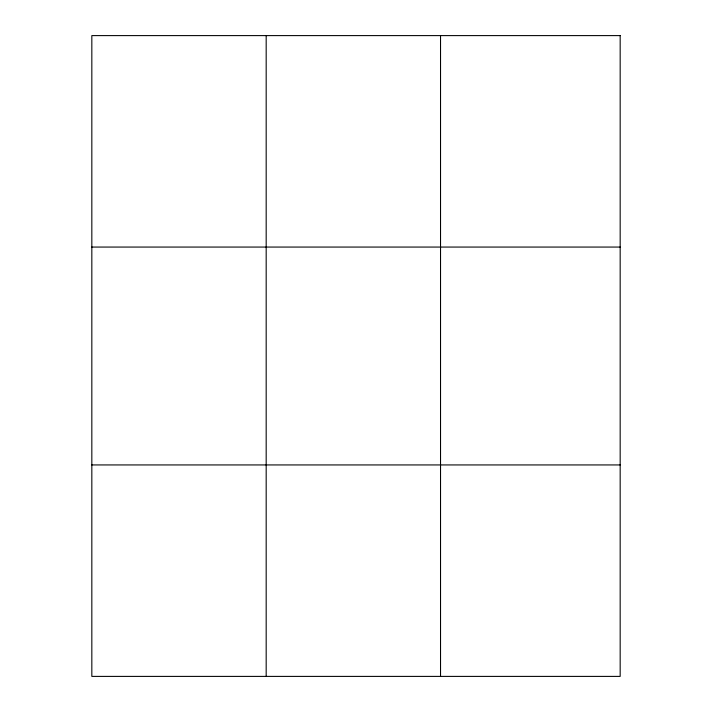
<?xml version="1.0" encoding="UTF-8"?>
<svg xmlns="http://www.w3.org/2000/svg" width="712" height="712" viewBox="0 0 712 712"><rect width="100%" height="100%" fill="white"/><g stroke="black" fill="none" stroke-linecap="round" stroke-linejoin="round"><path stroke-width="1.07" d="M266.181 35.6L266.181 676.4M440.532 35.6L440.532 676.4M91.83 247.064L620.17 247.064M91.83 464.936L620.17 464.936M620.17 35.6L620.17 676.4L91.83 676.4L91.83 35.6L620.17 35.6"/></g></svg>
